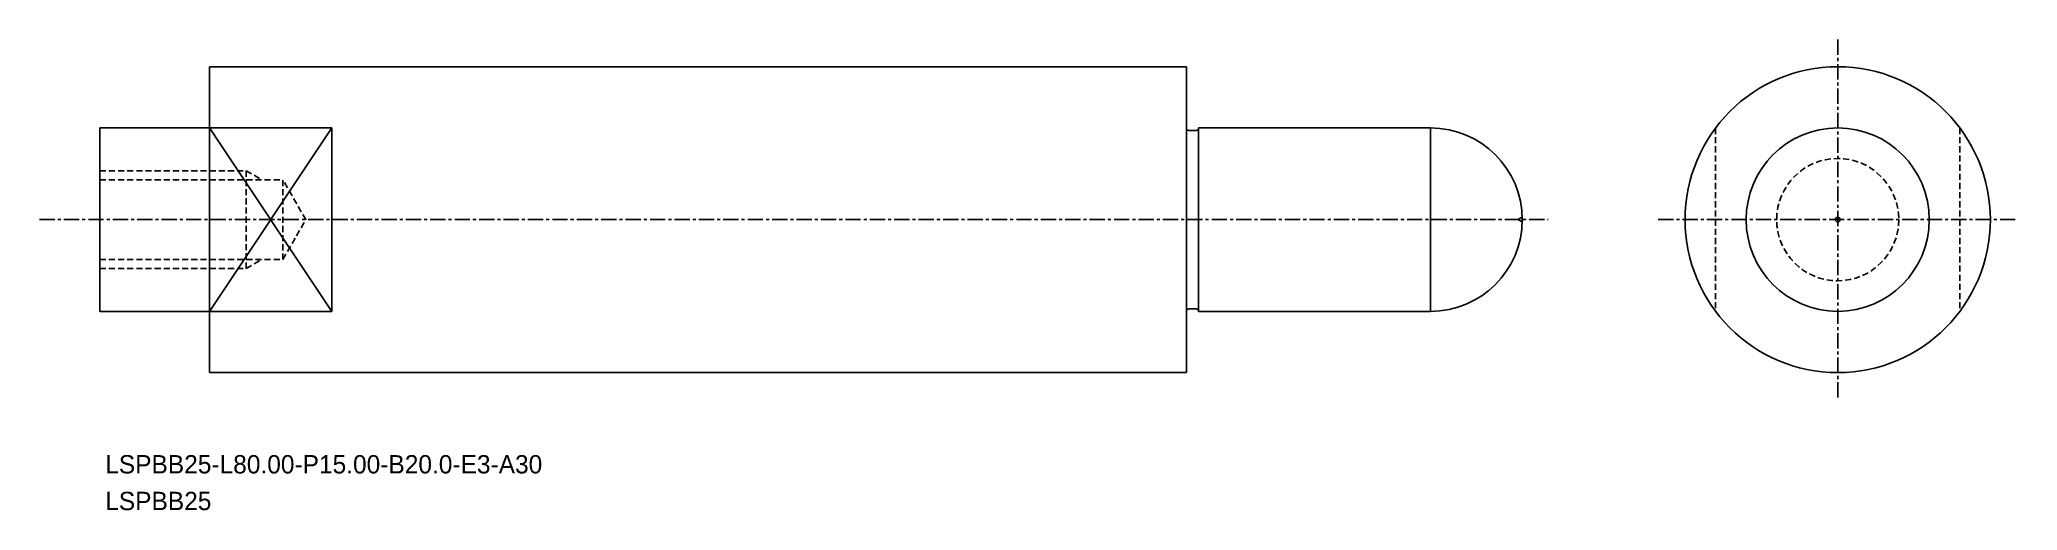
# Model space of a CAD drawing. Extents: x -1065 to -903, y -667 to -629.
import ezdxf

# ---------------------------------------------------------------- set-up
doc = ezdxf.new("R2010")
doc.units = 0
doc.linetypes.add('CENTER', pattern=[2, 1.25, -0.25, 0.25, -0.25])
doc.linetypes.add('DASHED', pattern=[0.75, 0.5, -0.25])
doc.layers.get('0').update_dxf_attribs({"linetype": 'CONTINUOUS'})
doc.layers.add('CENTER', color=1, linetype='CENTER')

msp = doc.modelspace()

# ---------------------------------------------------------------- linework, layer by layer
for p, q in [((-1051.42, -631.2), (-1051.42, -656.2)), ((-971.42, -631.2), (-971.42, -656.2)), ((-1060.42, -636.2), (-1051.42, -636.2)), ((-1060.42, -636.2), (-1060.42, -651.2)), ((-1041.42, -636.2), (-1051.42, -636.2)), ((-1041.42, -636.2), (-1041.42, -651.2)), ((-970.42, -636.2), (-970.42, -651.2)), ((-1060.42, -651.2), (-1051.42, -651.2)), ((-1041.42, -651.2), (-1051.42, -651.2))]:
    msp.add_line(p, q)
at = {"color": 7, "linetype": 'CONTINUOUS'}
for p, q in [((-1051.42, -631.2), (-971.42, -631.2)), ((-971.42, -636.19), (-971.42, -636.2)), ((-971.22, -636.4), (-970.62, -636.4)), ((-970.42, -636.2), (-970.42, -636.2)), ((-970.42, -636.2), (-951.42, -636.2)), ((-971.22, -651), (-970.62, -651)), ((-971.42, -651.21), (-971.42, -651.2)), ((-970.42, -651.2), (-951.42, -651.2)), ((-970.42, -651.2), (-970.42, -651.2)), ((-1051.42, -656.2), (-971.42, -656.2))]:
    msp.add_line(p, q, dxfattribs=at)
at = {"color": 3}
for p, q in [((-1051.42, -636.2), (-1041.42, -651.2)), ((-1051.42, -651.2), (-1041.42, -636.2)), ((-943.93, -643.51), (-944.27, -643.7)), ((-943.93, -643.89), (-944.27, -643.7))]:
    msp.add_line(p, q, dxfattribs=at)
at = {"linetype": 'CONTINUOUS'}
msp.add_line((-951.42, -636.2), (-951.42, -651.2), dxfattribs=at)
at = {"color": 3, "linetype": 'DASHED'}
for p, q in [((-928.08, -636.2), (-928.08, -651.2)), ((-908.08, -636.2), (-908.08, -651.2)), ((-1060.42, -639.7), (-1048.42, -639.7)), ((-1048.42, -647.7), (-1048.42, -639.7)), ((-1048.42, -639.7), (-1047.14, -640.44)), ((-1060.42, -640.44), (-1045.42, -640.44)), ((-1043.54, -643.7), (-1045.42, -640.44)), ((-1045.42, -646.96), (-1045.42, -640.44)), ((-1045.42, -646.96), (-1043.54, -643.7)), ((-1060.42, -646.96), (-1045.42, -646.96)), ((-1060.42, -647.7), (-1048.42, -647.7)), ((-1048.42, -647.7), (-1047.14, -646.96))]:
    msp.add_line(p, q, dxfattribs=at)
at = {"linetype": 'CONTINUOUS'}
msp.add_circle((-918.08, -643.7), 12.5, dxfattribs=at)
for radius in [7.5, 0.192]:
    msp.add_circle((-918.08, -643.7), radius)
at = {"color": 3, "linetype": 'DASHED'}
msp.add_circle((-918.08, -643.7), 5, dxfattribs=at)
at = {"color": 7, "linetype": 'CONTINUOUS'}
for centre, start, end in [((-971.22, -636.2), 180, 270), ((-970.62, -636.2), 270, 0), ((-971.22, -651.2), 90, 180), ((-970.62, -651.2), 0, 90)]:
    msp.add_arc(centre, 0.2, start, end, dxfattribs=at)
msp.add_arc((-951.42, -643.7), 7.5, 270, 90)
msp.add_point((-1060.42, -643.7), dxfattribs=at)
at = {"layer": 'CENTER', "color": 1, "linetype": 'CENTER'}
for p, q in [((-918.08, -628.98), (-918.08, -658.41)), ((-1065.35, -643.7), (-941.79, -643.7)), ((-932.79, -643.7), (-903.36, -643.7))]:
    msp.add_line(p, q, dxfattribs=at)

# ---------------------------------------------------------------- texts
for s, p in [('LSPBB25-L80.00-P15.00-B20.0-E3-A30', (-1059.97, -664.45)), ('LSPBB25', (-1059.97, -667.45))]:
    msp.add_text(s, height=1.5).set_placement(p)

doc.saveas('drawing.dxf')
